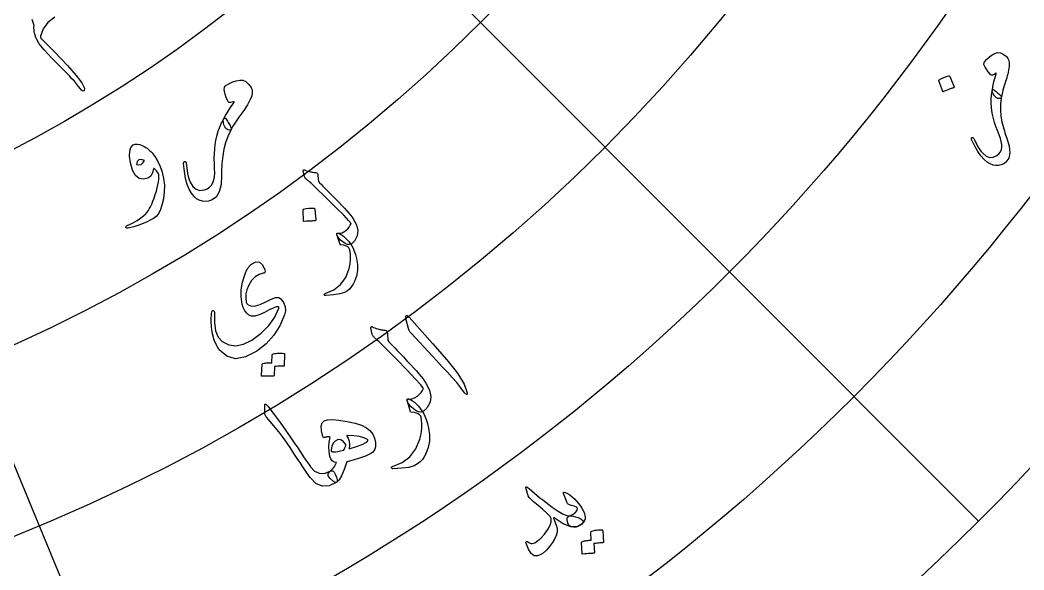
# Model space of a CAD drawing. Header units: millimetres. Extents: x -65 to 65, y -65 to 74.
# Drawn here: x 16.41 to 41.82, y -41.91 to -28 of the extents above; entities that cross this region are included whole.
import ezdxf

# ---------------------------------------------------------------- set-up
doc = ezdxf.new("R2010")
doc.units = ezdxf.units.MM
for name, color, linetype in [('CUT_OUTER', 1, 'Continuous'), ('ENGRAVE', 7, 'Continuous'), ('ENGRAVE_FINE', 8, 'Continuous'), ('GUIDE', 3, 'Continuous'), ('TEXT', 5, 'Continuous')]:
    doc.layers.add(name, color=color, linetype=linetype)

msp = doc.modelspace()

# ---------------------------------------------------------------- linework, layer by layer
at = {"layer": 'CUT_OUTER'}
msp.add_arc((0.0001, -0.0001), 64.9999, 179.965066, 0.000048, dxfattribs=at)
at = {"layer": 'ENGRAVE'}
for radius in [57.525, 48.6086, 39.6922, 30.7759]:
    msp.add_circle((0, 0), radius, dxfattribs=at)
at = {"layer": 'ENGRAVE_FINE'}
for points in [[(28.0667, -28.0667), (21.7618, -21.7618)], [(34.3715, -34.3715), (28.0667, -28.0667)], [(40.6763, -40.6763), (34.3715, -34.3715)], [(18.6017, -44.9085), (15.1896, -36.6709)]]:
    msp.add_lwpolyline(points, dxfattribs=at)
for radius in [53.0668, 44.1504, 35.2341]:
    msp.add_circle((0, 0), radius, dxfattribs=at)
at = {"layer": 'GUIDE'}
msp.add_circle((0, 0), 59.475, dxfattribs=at)
at = {"layer": 'TEXT'}
msp.add_lwpolyline([(17.2907, -27.9268), (17.115, -28.0589), (16.9953, -28.2205), (16.9311, -28.4124), (16.93, -28.4318), (16.9328, -28.4489), (16.9394, -28.4637), (16.95, -28.4762), (17.1109, -28.6329), (17.2749, -28.798), (17.4419, -28.9715), (17.612, -29.1535), (17.832, -29.4034), (17.9752, -29.5925), (18.0409, -29.7213), (18.0286, -29.7899), (18.0105, -29.7962), (17.9899, -29.7908), (17.9668, -29.7737), (17.9412, -29.7449), (17.8932, -29.6817), (17.8411, -29.6172), (17.7848, -29.5514), (17.7244, -29.4844), (17.6603, -29.416), (17.593, -29.3463), (17.5225, -29.2751), (17.4489, -29.2026), (17.2032, -28.9583), (17.0189, -28.7584), (16.895, -28.6035), (16.8311, -28.4942), (16.8092, -28.4388), (16.7915, -28.3862), (16.7781, -28.3365), (16.7689, -28.2896), (16.7634, -28.2459), (16.7611, -28.2057), (16.762, -28.169), (16.7662, -28.1357), (16.7662, -28.1357), (16.7474, -28.087), (16.7299, -28.0378), (16.7137, -27.988)], dxfattribs=at)
for points in [[(41.0148, -29.8059), (41.0322, -29.7017), (41.0558, -29.5927), (41.0856, -29.4789), (41.1214, -29.3603), (41.1222, -29.3509), (41.1192, -29.3468), (41.1125, -29.3479), (41.102, -29.3543), (41.0517, -29.3858), (41.0305, -29.396), (41.011, -29.3983), (40.9931, -29.3929), (40.9768, -29.3798), (40.9186, -29.3099), (40.8724, -29.2476), (40.838, -29.1929), (40.8155, -29.1457), (40.8102, -29.1216), (40.8099, -29.0994), (40.8145, -29.0794), (40.8241, -29.0614), (40.8851, -28.9912), (40.9487, -28.9317), (41.015, -28.8828), (41.084, -28.8446), (41.1528, -28.826), (41.2251, -28.8326), (41.3007, -28.8647), (41.3797, -28.9221), (41.4168, -28.9706), (41.4405, -29.0277), (41.4508, -29.0932), (41.4478, -29.1673), (41.4407, -29.218), (41.4324, -29.268), (41.4228, -29.3174), (41.4118, -29.3662), (41.3995, -29.4146), (41.386, -29.4629), (41.3713, -29.5111), (41.3554, -29.5592), (41.3372, -29.6133), (41.3205, -29.6667), (41.3054, -29.7196), (41.292, -29.7719), (41.2798, -29.8237), (41.2686, -29.875), (41.2585, -29.9259), (41.2494, -29.9763), (41.2186, -29.9874), (41.1889, -29.9897), (41.1601, -29.9831), (41.1322, -29.9676), (41.1034, -29.9443), (41.0793, -29.9199), (41.0599, -29.8945), (41.0453, -29.8681)], [(39.6705, -29.5403), (39.6697, -29.5347), (39.671, -29.5289), (39.6746, -29.5227), (39.6805, -29.5162), (39.7375, -29.482), (39.7969, -29.4539), (39.8587, -29.4319), (39.923, -29.416), (39.9311, -29.4159), (39.9376, -29.4179), (39.9424, -29.4222), (39.9456, -29.4288), (40.0537, -29.6944), (40.055, -29.7024), (40.0519, -29.709), (40.0442, -29.7142), (40.0321, -29.7181), (40.0216, -29.7215), (40.0054, -29.7271), (39.9835, -29.7349), (39.956, -29.7449), (39.9225, -29.7575), (39.8829, -29.7728), (39.8372, -29.791), (39.7853, -29.812), (39.7776, -29.8142), (39.7718, -29.8138), (39.768, -29.8109), (39.766, -29.8055)], [(21.5535, -30.5223), (21.6099, -30.4173), (21.6746, -30.3095), (21.7474, -30.1987), (21.8282, -30.0849), (21.8324, -30.0752), (21.8307, -30.0697), (21.8231, -30.0685), (21.8096, -30.0716), (21.7446, -30.0873), (21.7184, -30.0906), (21.6967, -30.0861), (21.6796, -30.0739), (21.6669, -30.054), (21.6299, -29.9587), (21.6028, -29.8757), (21.5857, -29.8051), (21.5784, -29.7468), (21.5814, -29.7191), (21.589, -29.6955), (21.601, -29.6758), (21.6176, -29.66), (21.7074, -29.607), (21.7962, -29.5662), (21.8841, -29.5376), (21.9711, -29.5212), (22.0512, -29.5256), (22.126, -29.5582), (22.1956, -29.619), (22.2598, -29.7082), (22.2823, -29.7731), (22.2875, -29.8425), (22.2754, -29.9162), (22.2458, -29.9943), (22.2203, -30.0461), (22.1935, -30.0967), (22.1655, -30.1461), (22.1363, -30.1944), (22.1059, -30.2418), (22.0741, -30.2887), (22.041, -30.335), (22.0066, -30.3808), (21.9676, -30.4321), (21.9305, -30.4833), (21.8952, -30.5345), (21.8618, -30.5855), (21.8299, -30.6365), (21.7992, -30.6874), (21.7698, -30.7381), (21.7416, -30.7887), (21.7047, -30.7895), (21.6721, -30.7812), (21.6437, -30.7638), (21.6197, -30.7372), (21.5974, -30.7019), (21.5806, -30.6672), (21.5692, -30.6331), (21.5633, -30.5996)], [(41.2494, -29.9763), (41.2319, -30.1316), (41.2289, -30.2828), (41.2405, -30.4301), (41.2668, -30.5734), (41.2815, -30.6359), (41.2964, -30.6956), (41.3114, -30.7524), (41.3265, -30.8063), (41.3417, -30.8572), (41.3571, -30.9052), (41.3727, -30.9504), (41.3884, -30.9925), (41.4488, -31.1914), (41.465, -31.3582), (41.437, -31.4927), (41.3652, -31.5946), (41.3106, -31.6366), (41.2494, -31.6651), (41.1817, -31.6801), (41.1076, -31.6817), (41.0401, -31.6702), (40.9686, -31.6404), (40.8929, -31.5921), (40.8131, -31.5255), (40.7349, -31.4396), (40.6564, -31.3277), (40.5774, -31.19), (40.4979, -31.0265), (40.495, -31.0156), (40.494, -31.005), (40.4947, -30.9948), (40.4972, -30.9849), (40.5012, -30.9767), (40.5065, -30.9715), (40.513, -30.9693), (40.5207, -30.9701), (40.5295, -30.9735), (40.5366, -30.9771), (40.542, -30.981), (40.5457, -30.9851), (40.5484, -30.9905), (40.5531, -31), (40.56, -31.0137), (40.569, -31.0316), (40.5801, -31.0537), (40.5933, -31.08), (40.6086, -31.1106), (40.626, -31.1453), (40.6589, -31.2082), (40.6953, -31.2666), (40.7351, -31.3205), (40.7784, -31.3699), (40.8673, -31.4416), (40.9568, -31.4748), (41.047, -31.4694), (41.1379, -31.4251), (41.1899, -31.3818), (41.2278, -31.3324), (41.2515, -31.2769), (41.261, -31.2153), (41.2605, -31.1492), (41.2492, -31.076), (41.2269, -30.9957), (41.1937, -30.9085), (41.1492, -30.7986), (41.1102, -30.6921), (41.0767, -30.5889), (41.0486, -30.489), (41.026, -30.392), (41.0092, -30.2973), (40.9979, -30.205), (40.9924, -30.1151), (40.9912, -30.0791), (40.9913, -30.0423), (40.9928, -30.0047), (40.9955, -29.9664), (40.9993, -29.9273), (41.0037, -29.8875), (41.0089, -29.847), (41.0148, -29.8059), (41.0222, -29.7779), (41.0342, -29.7628), (41.0507, -29.7606), (41.0719, -29.7712), (41.0954, -29.7903), (41.1183, -29.8093), (41.1406, -29.8281), (41.1623, -29.8467), (41.1831, -29.8652), (41.2027, -29.8836), (41.2212, -29.9019), (41.2385, -29.9201), (41.2453, -29.9295), (41.2494, -29.9421), (41.2507, -29.9577), (41.2494, -29.9763)], [(21.7416, -30.7887), (21.6659, -30.9483), (21.6068, -31.1088), (21.5645, -31.2703), (21.539, -31.4329), (21.5313, -31.5052), (21.5248, -31.5744), (21.5194, -31.6405), (21.5152, -31.7036), (21.5123, -31.7636), (21.5105, -31.8205), (21.5101, -31.8744), (21.5108, -31.9253), (21.4997, -32.16), (21.453, -32.3443), (21.3712, -32.4779), (21.2548, -32.5604), (21.18, -32.585), (21.1035, -32.5928), (21.0253, -32.5838), (20.9454, -32.5579), (20.8778, -32.5206), (20.813, -32.462), (20.751, -32.3823), (20.6917, -32.2815), (20.6416, -32.1608), (20.6011, -32.0124), (20.57, -31.8362), (20.5477, -31.6326), (20.5489, -31.6199), (20.5518, -31.6083), (20.5565, -31.5977), (20.5629, -31.5881), (20.5703, -31.5809), (20.5778, -31.5773), (20.5856, -31.5774), (20.5936, -31.5811), (20.6016, -31.588), (20.6078, -31.5946), (20.6121, -31.6007), (20.6145, -31.6064), (20.6152, -31.6131), (20.6167, -31.625), (20.6187, -31.6422), (20.6215, -31.6646), (20.6249, -31.6923), (20.6289, -31.7252), (20.6335, -31.7634), (20.6388, -31.8068), (20.6498, -31.8861), (20.6661, -31.9618), (20.6878, -32.0341), (20.7149, -32.1028), (20.782, -32.2124), (20.8647, -32.2811), (20.9632, -32.3089), (21.0773, -32.2954), (21.1496, -32.2684), (21.2092, -32.2296), (21.2558, -32.179), (21.2896, -32.1167), (21.3144, -32.0459), (21.3302, -31.9635), (21.3369, -31.8696), (21.3346, -31.7643), (21.3287, -31.6307), (21.3271, -31.5027), (21.3301, -31.3803), (21.3375, -31.2634), (21.3496, -31.1517), (21.3667, -31.0445), (21.3889, -30.942), (21.4162, -30.844), (21.4282, -30.8052), (21.4419, -30.766), (21.4572, -30.7265), (21.4742, -30.6865), (21.4925, -30.6462), (21.5118, -30.6054), (21.5322, -30.5641), (21.5535, -30.5223), (21.5715, -30.4951), (21.5898, -30.4833), (21.6083, -30.4869), (21.627, -30.5058), (21.6451, -30.5347), (21.6627, -30.5632), (21.6796, -30.5913), (21.696, -30.619), (21.7115, -30.6462), (21.7257, -30.6729), (21.7388, -30.699), (21.7506, -30.7247), (21.7544, -30.7372), (21.7542, -30.7521), (21.7499, -30.7693), (21.7416, -30.7887)], [(19.2046, -31.612), (19.1811, -31.4466), (19.1848, -31.3163), (19.216, -31.2212), (19.2747, -31.161), (19.323, -31.1417), (19.3792, -31.1388), (19.4436, -31.152), (19.5161, -31.1815), (19.5543, -31.2009), (19.5907, -31.2224), (19.6253, -31.2462), (19.6581, -31.2721), (19.6899, -31.3), (19.7212, -31.3298), (19.7521, -31.3615), (19.7826, -31.395), (19.842, -31.4751), (19.8988, -31.5777), (19.953, -31.7029), (20.0044, -31.8506), (20.0441, -32.0121), (20.0633, -32.1782), (20.0617, -32.3491), (20.0391, -32.5247), (20.0019, -32.6882), (19.9579, -32.8177), (19.9077, -32.9131), (19.8514, -32.9743), (19.7836, -33.0197), (19.702, -33.0659), (19.6065, -33.1126), (19.4971, -33.1598), (19.4407, -33.182), (19.3878, -33.2012), (19.3384, -33.2176), (19.2925, -33.2311), (19.2501, -33.2421), (19.2113, -33.2513), (19.1761, -33.2587), (19.1445, -33.2643), (19.1243, -33.2649), (19.1085, -33.262), (19.0972, -33.2554), (19.0903, -33.2453), (19.0893, -33.2318), (19.0942, -33.2201), (19.105, -33.2102), (19.1217, -33.2021), (19.2537, -33.1414), (19.3764, -33.071), (19.4894, -32.9908), (19.5929, -32.901), (19.6222, -32.869), (19.6518, -32.8288), (19.6817, -32.7806), (19.7118, -32.7242), (19.742, -32.6596), (19.7723, -32.587), (19.8027, -32.5062), (19.8331, -32.4173), (19.8609, -32.3275), (19.8835, -32.2439), (19.9011, -32.1665), (19.9136, -32.0953), (19.9208, -32.0303), (19.9224, -31.9714), (19.9185, -31.9186), (19.9091, -31.8718), (19.8652, -31.8197), (19.8296, -31.7826), (19.8024, -31.7606), (19.7835, -31.7537), (19.7661, -31.8667), (19.7188, -31.9505), (19.642, -32.005), (19.5358, -32.0299), (19.4245, -32.0111), (19.3324, -31.9351), (19.2593, -31.8019), (19.2046, -31.612)], [(19.5561, -31.5537), (19.4765, -31.5268), (19.4168, -31.5354), (19.3769, -31.5795), (19.3567, -31.6594), (19.4181, -31.6675), (19.4719, -31.6525), (19.5179, -31.6146), (19.5561, -31.5537)], [(23.5879, -31.7891), (23.5947, -31.7861), (23.6029, -31.7861), (23.6123, -31.7891), (23.623, -31.7951), (23.6394, -31.8043), (23.6639, -31.814), (23.6964, -31.8241), (23.737, -31.8348), (23.7596, -31.8396), (23.7816, -31.8442), (23.8029, -31.8486), (23.8235, -31.8526), (23.8435, -31.8561), (23.8629, -31.8588), (23.8817, -31.8607), (23.8999, -31.8618), (23.9199, -31.8675), (23.9352, -31.8817), (23.9457, -31.9045), (23.9516, -31.9358), (23.9622, -32.0848), (23.9916, -32.1171), (24.0285, -32.1559), (24.0729, -32.2011), (24.1248, -32.2528), (24.184, -32.3116), (24.2504, -32.3781), (24.3239, -32.4524), (24.4044, -32.5344), (24.4852, -32.6153), (24.5584, -32.6907), (24.6242, -32.7607), (24.6824, -32.8252), (24.7333, -32.8842), (24.7769, -32.9375), (24.8133, -32.9852), (24.8424, -33.0273), (24.9246, -33.1832), (24.9591, -33.3264), (24.9458, -33.457), (24.8846, -33.5748), (24.8726, -33.5909), (24.8605, -33.6056), (24.8481, -33.6191), (24.8354, -33.6312), (24.8227, -33.6421), (24.8099, -33.652), (24.7972, -33.6609), (24.7845, -33.6687), (24.7421, -33.6827), (24.6939, -33.6783), (24.6399, -33.6557), (24.5801, -33.6149), (24.5236, -33.5656), (24.4793, -33.518), (24.4472, -33.4719), (24.4272, -33.4274), (24.4251, -33.4185), (24.4251, -33.411), (24.4272, -33.405), (24.4313, -33.4004), (24.438, -33.3966), (24.4449, -33.3945), (24.4521, -33.3942), (24.4597, -33.3956), (24.5098, -33.3936), (24.5598, -33.3811), (24.6096, -33.3582), (24.6592, -33.3248), (24.7056, -33.2823), (24.7427, -33.2387), (24.7703, -33.194), (24.7885, -33.1482), (24.7274, -33.0728), (24.6018, -32.9399), (24.4122, -32.7493), (24.1589, -32.5006), (23.8764, -32.2249), (23.839, -32.1882), (23.8027, -32.1542), (23.7675, -32.1229), (23.7333, -32.0943), (23.7158, -32.0803), (23.7002, -32.0672), (23.6865, -32.055), (23.6746, -32.0436), (23.6644, -32.0335), (23.6556, -32.0251), (23.6484, -32.0183), (23.6425, -32.0132), (23.6309, -32.0007), (23.6222, -31.9882), (23.6162, -31.9756), (23.6131, -31.9629), (23.5802, -31.8149), (23.5799, -31.8064), (23.581, -31.7992), (23.5837, -31.7935), (23.5879, -31.7891)], [(23.575, -32.8037), (23.5758, -32.7982), (23.5789, -32.793), (23.5842, -32.7882), (23.5916, -32.7838), (23.6559, -32.7688), (23.7207, -32.7602), (23.786, -32.7581), (23.8517, -32.7626), (23.8595, -32.7649), (23.865, -32.7689), (23.8683, -32.7744), (23.8694, -32.7816), (23.893, -33.067), (23.8919, -33.0749), (23.8869, -33.0803), (23.8781, -33.0829), (23.8654, -33.0829), (23.8544, -33.0829), (23.8373, -33.0833), (23.8142, -33.084), (23.7851, -33.0852), (23.7495, -33.0869), (23.7073, -33.0894), (23.6584, -33.0927), (23.6029, -33.0968), (23.5949, -33.0965), (23.5895, -33.0944), (23.5867, -33.0905), (23.5865, -33.0847)], [(24.4623, -33.3937), (24.505, -33.4091), (24.549, -33.433), (24.5943, -33.4655), (24.6409, -33.5064), (24.686, -33.552), (24.7285, -33.6009), (24.7685, -33.6532), (24.806, -33.7089), (24.8384, -33.7695), (24.8692, -33.8443), (24.8982, -33.9335), (24.9253, -34.0369), (24.9499, -34.1877), (24.9503, -34.3347), (24.9263, -34.4777), (24.8778, -34.6166), (24.8443, -34.683), (24.8032, -34.7443), (24.7548, -34.8003), (24.6991, -34.851), (24.619, -34.8955), (24.5007, -34.9308), (24.3442, -34.9564), (24.1496, -34.972), (24.1367, -34.9707), (24.126, -34.9668), (24.1175, -34.9604), (24.1114, -34.9514), (24.1092, -34.9417), (24.1126, -34.9329), (24.1218, -34.9252), (24.1366, -34.9183), (24.3509, -34.8272), (24.5232, -34.6913), (24.6527, -34.5114), (24.7388, -34.288), (24.7632, -34.1685), (24.7743, -34.0494), (24.7723, -33.9308), (24.7571, -33.8127), (24.7522, -33.7951), (24.7435, -33.7777), (24.731, -33.7607), (24.7147, -33.7439), (24.6881, -33.726), (24.6482, -33.7107), (24.5953, -33.698), (24.5293, -33.6879), (24.5208, -33.6848), (24.5134, -33.6785), (24.5072, -33.6688), (24.502, -33.6559), (24.4297, -33.4255), (24.4277, -33.4166), (24.4277, -33.4091), (24.4298, -33.4031), (24.4339, -33.3985), (24.4405, -33.3947), (24.4475, -33.3926), (24.4547, -33.3923), (24.4623, -33.3937)], [(22.5642, -34.4082), (22.4586, -34.4357), (22.3611, -34.4974), (22.2715, -34.5934), (22.1894, -34.7238), (22.1482, -34.8241), (22.1256, -34.9267), (22.1218, -35.0315), (22.1368, -35.1387), (22.1436, -35.1577), (22.1542, -35.1753), (22.1686, -35.1915), (22.1869, -35.2061), (22.2671, -35.2369), (22.3677, -35.2347), (22.4888, -35.1991), (22.63, -35.13), (22.7683, -35.06), (22.8784, -35.0236), (22.9604, -35.0212), (23.0143, -35.053), (23.0814, -35.1496), (23.1192, -35.2501), (23.1275, -35.3544), (23.1062, -35.4625), (22.9894, -35.7332), (22.8334, -35.976), (22.6388, -36.1902), (22.406, -36.3753), (22.1193, -36.5249), (21.8642, -36.5684), (21.642, -36.5067), (21.4531, -36.3405), (21.3824, -36.2298), (21.3265, -36.0973), (21.2849, -35.9432), (21.2574, -35.7675), (21.2536, -35.7164), (21.2511, -35.6663), (21.25, -35.6173), (21.2501, -35.5694), (21.2515, -35.5223), (21.2544, -35.4757), (21.2588, -35.4297), (21.2646, -35.3842), (21.2699, -35.3636), (21.2785, -35.3514), (21.2902, -35.3476), (21.3052, -35.3522), (21.3176, -35.3617), (21.3263, -35.3733), (21.3312, -35.3873), (21.3324, -35.4036), (21.3287, -35.6547), (21.3597, -35.8603), (21.4261, -36.0204), (21.5287, -36.1346), (21.6927, -36.2215), (21.8717, -36.2445), (22.0655, -36.2032), (22.2735, -36.0974), (22.5144, -35.9203), (22.7093, -35.7266), (22.8579, -35.5171), (22.9602, -35.2924), (22.9645, -35.2761), (22.9623, -35.2641), (22.9536, -35.2563), (22.9383, -35.2528), (22.8901, -35.2591), (22.8166, -35.2856), (22.7178, -35.3321), (22.5934, -35.3984), (22.4635, -35.4605), (22.354, -35.4911), (22.2649, -35.4905), (22.1964, -35.4588), (22.1408, -35.406), (22.095, -35.3427), (22.059, -35.2691), (22.0326, -35.1851), (22.0045, -35.0052), (22.0063, -34.822), (22.0377, -34.6355), (22.0983, -34.4455), (22.1162, -34.3981), (22.1353, -34.3547), (22.1555, -34.3154), (22.1768, -34.28), (22.1989, -34.2486), (22.2217, -34.2211), (22.2451, -34.1975), (22.2691, -34.1778), (22.3765, -34.1213), (22.468, -34.1255), (22.5437, -34.1906), (22.6035, -34.3169), (22.6117, -34.3561), (22.6078, -34.3844), (22.592, -34.4018), (22.5642, -34.4082)], [(26.1856, -35.5831), (26.1726, -35.5094), (26.1802, -35.4745), (26.2083, -35.4786), (26.257, -35.5214), (26.8505, -36.1868), (27.2148, -36.5951), (27.4835, -36.9377), (27.6557, -37.2156), (27.7309, -37.4288), (27.7317, -37.4503), (27.7286, -37.4644), (27.7219, -37.4711), (27.7114, -37.4704), (27.6999, -37.4656), (27.6879, -37.4573), (27.6756, -37.4452), (27.6629, -37.4296), (27.5696, -37.3033), (27.4648, -37.1738), (27.3485, -37.0409), (27.2209, -36.9045), (27.1883, -36.8683), (27.0992, -36.7714), (26.9536, -36.6136), (26.7519, -36.3948), (26.3011, -35.9119), (26.2791, -35.8848), (26.2615, -35.8578), (26.2483, -35.831), (26.2396, -35.8042)], [(25.3029, -35.7598), (25.3106, -35.7565), (25.3198, -35.7567), (25.3303, -35.7604), (25.3422, -35.7675), (25.3604, -35.7782), (25.3877, -35.7897), (25.424, -35.8019), (25.4694, -35.815), (25.4947, -35.821), (25.5193, -35.8267), (25.5431, -35.8321), (25.5662, -35.8372), (25.5886, -35.8417), (25.6103, -35.8452), (25.6314, -35.8478), (25.6519, -35.8495), (25.6742, -35.8564), (25.691, -35.8728), (25.7023, -35.8987), (25.7081, -35.9341), (25.7163, -36.1019), (25.7485, -36.139), (25.789, -36.1835), (25.8378, -36.2355), (25.8949, -36.295), (25.9601, -36.3626), (26.033, -36.4391), (26.1137, -36.5245), (26.2023, -36.6188), (26.291, -36.7118), (26.3715, -36.7985), (26.4437, -36.8788), (26.5075, -36.9529), (26.5632, -37.0205), (26.611, -37.0816), (26.6507, -37.1362), (26.6824, -37.1843), (26.7709, -37.3616), (26.8061, -37.5236), (26.7878, -37.6701), (26.7159, -37.801), (26.7021, -37.8188), (26.688, -37.8351), (26.6737, -37.8499), (26.6592, -37.8632), (26.6446, -37.8752), (26.63, -37.886), (26.6155, -37.8957), (26.6009, -37.9042), (26.5529, -37.9188), (26.4988, -37.9127), (26.4386, -37.8859), (26.3725, -37.8384), (26.3102, -37.7816), (26.2616, -37.7269), (26.2266, -37.6742), (26.2052, -37.6237), (26.2031, -37.6136), (26.2033, -37.6051), (26.2058, -37.5984), (26.2106, -37.5934), (26.2181, -37.5893), (26.226, -37.5871), (26.2342, -37.5869), (26.2426, -37.5888), (26.299, -37.5878), (26.3555, -37.575), (26.4121, -37.5505), (26.4688, -37.5141), (26.5221, -37.4676), (26.5649, -37.4195), (26.5971, -37.3699), (26.6188, -37.3189), (26.5519, -37.2325), (26.4141, -37.0798), (26.2056, -36.8607), (25.9271, -36.5745), (25.6163, -36.2572), (25.5752, -36.215), (25.5352, -36.1758), (25.4964, -36.1397), (25.4587, -36.1067), (25.4394, -36.0905), (25.4222, -36.0754), (25.4071, -36.0612), (25.394, -36.0481), (25.3828, -36.0365), (25.3731, -36.0268), (25.3651, -36.019), (25.3587, -36.0132), (25.346, -35.9988), (25.3364, -35.9845), (25.3301, -35.9702), (25.3268, -35.9558), (25.2936, -35.7885), (25.2934, -35.779), (25.2949, -35.771), (25.2981, -35.7646), (25.3029, -35.7598)], [(22.7959, -36.4669), (22.7973, -36.4613), (22.801, -36.4561), (22.8069, -36.4515), (22.8151, -36.4473), (22.8493, -36.4399), (22.8832, -36.4341), (22.9169, -36.4298), (22.9504, -36.427), (22.9839, -36.4259), (23.0178, -36.4264), (23.0519, -36.4286), (23.0865, -36.4325), (23.0945, -36.4353), (23.1002, -36.44), (23.1036, -36.4466), (23.1048, -36.4552), (23.099, -36.7483), (23.097, -36.7534), (23.0915, -36.7569), (23.0825, -36.7588), (23.0699, -36.759), (23.0605, -36.7579), (23.046, -36.7574), (23.0264, -36.7574), (23.0017, -36.758), (22.9716, -36.7592), (22.9359, -36.7607), (22.8945, -36.7627), (22.8475, -36.765), (22.8387, -36.994), (22.8367, -37.0021), (22.831, -37.0073), (22.8215, -37.0096), (22.8083, -37.009), (22.7968, -37.0085), (22.779, -37.0081), (22.7548, -37.0079), (22.7243, -37.0077), (22.687, -37.0079), (22.6427, -37.0086), (22.5914, -37.0098), (22.533, -37.0114), (22.526, -37.01), (22.5215, -37.0071), (22.5195, -37.0026), (22.5201, -36.9966), (22.5377, -36.7103), (22.5391, -36.7046), (22.5429, -36.6995), (22.5488, -36.6949), (22.5571, -36.6908), (22.5856, -36.6835), (22.614, -36.6779), (22.6426, -36.6739), (22.6711, -36.6716), (22.6996, -36.6707), (22.7279, -36.671), (22.756, -36.6726), (22.7839, -36.6755)], [(26.2456, -37.5867), (26.2932, -37.6051), (26.3421, -37.6331), (26.3922, -37.6707), (26.4436, -37.718), (26.4931, -37.7704), (26.5397, -37.8265), (26.5834, -37.8863), (26.6241, -37.9499), (26.6591, -38.0189), (26.6917, -38.1039), (26.7221, -38.2049), (26.7499, -38.3219), (26.7738, -38.4922), (26.7704, -38.6575), (26.7397, -38.8177), (26.6816, -38.9727), (26.6421, -39.0466), (26.5944, -39.1145), (26.5385, -39.1762), (26.4744, -39.2319), (26.3832, -39.2799), (26.2491, -39.3165), (26.0723, -39.3413), (25.8531, -39.3539), (25.8385, -39.352), (25.8266, -39.3474), (25.8173, -39.34), (25.8106, -39.3297), (25.8084, -39.3187), (25.8125, -39.309), (25.823, -39.3004), (25.8398, -39.2932), (26.0834, -39.1962), (26.2807, -39.0477), (26.431, -38.8487), (26.5336, -38.5996), (26.5642, -38.4658), (26.5798, -38.3321), (26.5805, -38.1987), (26.5665, -38.0654), (26.5614, -38.0455), (26.5521, -38.0257), (26.5385, -38.0062), (26.5206, -37.987), (26.491, -37.9662), (26.4466, -37.948), (26.3874, -37.9323), (26.3134, -37.9192), (26.304, -37.9156), (26.2958, -37.9083), (26.289, -37.8973), (26.2836, -37.8826), (26.2082, -37.6216), (26.2061, -37.6115), (26.2063, -37.6031), (26.2088, -37.5964), (26.2135, -37.5914), (26.2211, -37.5872), (26.229, -37.585), (26.2371, -37.5849), (26.2456, -37.5867)], [(22.6083, -37.7456), (22.6085, -37.7328), (22.6102, -37.7233), (22.6133, -37.7172), (22.618, -37.7144), (22.6275, -37.7143), (22.6411, -37.7227), (22.659, -37.7398), (22.6809, -37.7654), (22.845, -37.9826), (22.9944, -38.1848), (23.1289, -38.3722), (23.2484, -38.5448), (23.3483, -38.6937), (23.4381, -38.8271), (23.5177, -38.945), (23.5872, -39.0472), (23.6464, -39.134), (23.6949, -39.2055), (23.733, -39.2616), (23.7604, -39.3024), (23.8642, -39.4117), (23.9814, -39.4673), (24.1121, -39.4688), (24.2559, -39.4162), (24.2972, -39.4036), (24.3332, -39.4111), (24.3641, -39.4389), (24.3898, -39.487), (24.4201, -39.5689), (24.4364, -39.6307), (24.4387, -39.6724), (24.4269, -39.694), (24.231, -39.7815), (24.0542, -39.7919), (23.897, -39.7253), (23.7594, -39.5823), (23.7058, -39.5065), (23.6528, -39.4302), (23.6002, -39.3533), (23.5481, -39.2759), (23.4963, -39.198), (23.4445, -39.1198), (23.3929, -39.0413), (23.3414, -38.9625), (23.2434, -38.8119), (23.1523, -38.6781), (23.0682, -38.5609), (22.9911, -38.4604), (22.9144, -38.3655), (22.8314, -38.2651), (22.7421, -38.1592), (22.6467, -38.0477), (22.6306, -38.0269), (22.619, -38.0062), (22.6119, -37.9853), (22.6094, -37.9645)], [(24.0773, -38.5377), (24.0417, -38.3922), (24.0348, -38.2778), (24.0566, -38.1945), (24.1073, -38.1422), (24.1934, -38.1147), (24.3186, -38.1078), (24.4832, -38.121), (24.6874, -38.1541), (24.8899, -38.1997), (25.0541, -38.2526), (25.1797, -38.3132), (25.2666, -38.3819), (25.3379, -38.4757), (25.3848, -38.5763), (25.4072, -38.6839), (25.4049, -38.7983), (25.3922, -38.8532), (25.3686, -38.9), (25.3342, -38.9386), (25.2889, -38.9691), (25.1507, -39.0323), (25.0027, -39.0878), (24.845, -39.1353), (24.6778, -39.1749), (24.6133, -39.3745), (24.5497, -39.5276), (24.4874, -39.6341), (24.4269, -39.694), (24.4113, -39.6994), (24.3927, -39.698), (24.371, -39.69), (24.3464, -39.6754), (24.2573, -39.602), (24.2126, -39.5343), (24.2122, -39.4723), (24.2559, -39.4162), (24.3067, -39.3695), (24.3504, -39.3174), (24.387, -39.2601), (24.4165, -39.1975), (24.358, -39.1824), (24.3114, -39.1508), (24.2765, -39.1029), (24.2534, -39.0386), (24.2317, -38.9184), (24.2263, -38.7982), (24.2369, -38.678), (24.2636, -38.5577), (24.2323, -38.5467), (24.1995, -38.5435), (24.1653, -38.5481), (24.1297, -38.5605), (24.1113, -38.5653), (24.0964, -38.5631), (24.0851, -38.5539), (24.0773, -38.5377)], [(24.6031, -38.8792), (24.6319, -38.8266), (24.6498, -38.7852), (24.6571, -38.7548), (24.6537, -38.7355), (24.5982, -38.6715), (24.5452, -38.6306), (24.4946, -38.6128), (24.4464, -38.6181), (24.3841, -38.6524), (24.3365, -38.7057), (24.3033, -38.7781), (24.2847, -38.8696), (24.2859, -38.8942), (24.2973, -38.912), (24.3188, -38.9229), (24.3504, -38.9269), (24.3937, -38.9243), (24.4502, -38.9156), (24.5201, -38.9006), (24.6031, -38.8792)], [(24.6919, -38.5132), (24.6846, -38.5136), (24.6808, -38.516), (24.6805, -38.5205), (24.6837, -38.5271), (24.7165, -38.5801), (24.7372, -38.651), (24.7457, -38.7399), (24.7418, -38.8469), (24.9306, -38.7907), (25.0712, -38.7388), (25.1636, -38.6918), (25.2078, -38.6501), (25.2135, -38.6393), (25.2153, -38.63), (25.2132, -38.6222), (25.2072, -38.6158), (25.1164, -38.5698), (25.0003, -38.5375), (24.8587, -38.5188), (24.6919, -38.5132)], [(29.2982, -39.8537), (29.3629, -39.9109), (29.4298, -39.9684), (29.4988, -40.0259), (29.57, -40.0836), (29.6436, -40.1418), (29.7199, -40.2007), (29.7988, -40.2603), (29.8805, -40.3208), (30.0329, -40.4253), (30.1553, -40.4978), (30.2478, -40.5384), (30.3101, -40.5472), (30.3571, -40.5449), (30.4111, -40.551), (30.4719, -40.5656), (30.5396, -40.5884), (30.6141, -40.6239), (30.6556, -40.6614), (30.6641, -40.7011), (30.6396, -40.743), (30.515, -40.8183), (30.3556, -40.8186), (30.1619, -40.7437), (29.9342, -40.5936), (29.93, -40.5914), (29.926, -40.5906), (29.922, -40.5913), (29.918, -40.5934), (29.9158, -40.5958), (29.9143, -40.5992), (29.9135, -40.6035), (29.9134, -40.6089), (29.9307, -40.6476), (29.9478, -40.6896), (29.9646, -40.7346), (29.9813, -40.7829), (29.9952, -40.8299), (30.004, -40.8712), (30.0075, -40.9068), (30.0058, -40.9367), (29.9855, -41.0252), (29.9473, -41.1181), (29.8909, -41.2156), (29.8164, -41.3175), (29.7341, -41.4122), (29.6551, -41.4839), (29.5797, -41.5325), (29.5079, -41.5581), (29.4267, -41.552), (29.3507, -41.4938), (29.2797, -41.3837), (29.2136, -41.2218), (29.2135, -41.215), (29.2153, -41.2088), (29.219, -41.2032), (29.2246, -41.1982), (29.2325, -41.1939), (29.2401, -41.1921), (29.2476, -41.193), (29.255, -41.1964), (29.2882, -41.2165), (29.3192, -41.2308), (29.348, -41.2392), (29.3746, -41.2418), (29.4396, -41.2241), (29.5126, -41.1788), (29.5937, -41.1057), (29.6826, -41.0048), (29.7693, -40.8866), (29.8273, -40.782), (29.8565, -40.6911), (29.8573, -40.6142), (29.8265, -40.5594), (29.7532, -40.4808), (29.6377, -40.3783), (29.48, -40.2517), (29.399, -40.1835), (29.338, -40.1251), (29.297, -40.0765), (29.2761, -40.0377), (29.2218, -39.8618), (29.2162, -39.8432), (29.2141, -39.8285), (29.2153, -39.8179), (29.22, -39.8112), (29.2306, -39.8097), (29.2472, -39.8162), (29.2697, -39.8309), (29.2982, -39.8537)], [(30.4375, -40.3024), (30.4033, -40.2886), (30.3724, -40.2778), (30.3449, -40.27), (30.3207, -40.2654), (30.3017, -40.26), (30.2855, -40.2495), (30.2721, -40.2339), (30.2613, -40.2133), (30.1678, -39.9772), (30.1625, -39.9545), (30.1686, -39.9423), (30.1861, -39.9407), (30.2151, -39.9495), (30.268, -39.9749), (30.3243, -40.0113), (30.3839, -40.0588), (30.447, -40.1173), (30.5031, -40.1769), (30.554, -40.2383), (30.5998, -40.3016), (30.6405, -40.3669), (30.6715, -40.4269), (30.6946, -40.4825), (30.7096, -40.5335), (30.7165, -40.5801), (30.7127, -40.6213), (30.6969, -40.6635), (30.6691, -40.7067), (30.6292, -40.7508), (30.5826, -40.7886), (30.5323, -40.8144), (30.4782, -40.8285), (30.4204, -40.8306), (30.366, -40.8192), (30.322, -40.7924), (30.2885, -40.7504), (30.2653, -40.693), (30.2561, -40.6389), (30.2612, -40.5967), (30.2807, -40.5663), (30.3146, -40.5478), (30.3979, -40.5118), (30.4607, -40.4674), (30.503, -40.4146), (30.5247, -40.3535), (30.52, -40.3452), (30.5039, -40.3339), (30.4763, -40.3197), (30.4375, -40.3024)], [(30.8563, -40.9548), (30.8572, -40.9492), (30.8603, -40.9438), (30.8657, -40.9387), (30.8734, -40.9339), (30.9063, -40.924), (30.9391, -40.9156), (30.9718, -40.9087), (31.0045, -40.9034), (31.0373, -40.8997), (31.0707, -40.8977), (31.1045, -40.8973), (31.1388, -40.8985), (31.147, -40.9006), (31.153, -40.9049), (31.157, -40.9112), (31.159, -40.9195), (31.181, -41.2102), (31.1795, -41.2154), (31.1744, -41.2192), (31.1657, -41.2218), (31.1534, -41.223), (31.1441, -41.2226), (31.1298, -41.2232), (31.1105, -41.2247), (31.0863, -41.2272), (31.0569, -41.2306), (31.0219, -41.2349), (30.9814, -41.2401), (30.9354, -41.246), (30.9488, -41.4734), (30.9476, -41.4815), (30.9425, -41.4871), (30.9334, -41.4901), (30.9203, -41.4906), (30.909, -41.491), (30.8915, -41.492), (30.8677, -41.4936), (30.8377, -41.4958), (30.8011, -41.4989), (30.7577, -41.5031), (30.7074, -41.5083), (30.6502, -41.5145), (30.6431, -41.5137), (30.6384, -41.5111), (30.6361, -41.5069), (30.636, -41.5009), (30.6256, -41.216), (30.6265, -41.2103), (30.6297, -41.2049), (30.6351, -41.1999), (30.6428, -41.1951), (30.6701, -41.1857), (30.6976, -41.178), (30.7252, -41.1718), (30.7531, -41.1672), (30.781, -41.1641), (30.8088, -41.1622), (30.8366, -41.1616), (30.8644, -41.1624)]]:
    msp.add_lwpolyline(points, close=True, dxfattribs=at)

doc.saveas('drawing.dxf')
